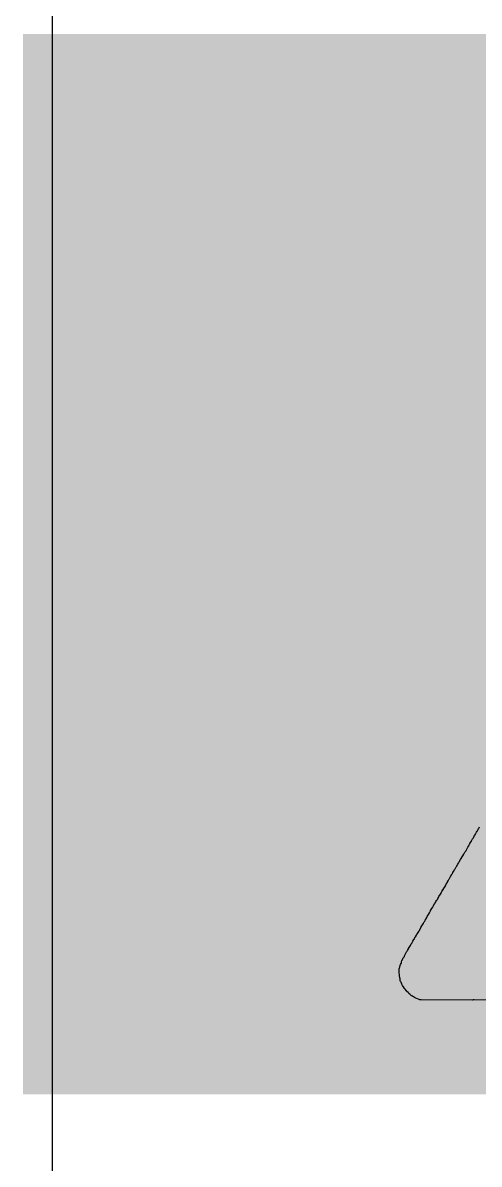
# Model space of a CAD drawing. Header units: inches. Extents: x 0 to 5379, y 0 to 5429.
# Drawn here: x 302.97 to 307.74, y 158.45 to 170.41 of the extents above; entities that cross this region are included whole.
import ezdxf

# ---------------------------------------------------------------- set-up
doc = ezdxf.new("R2010")
doc.units = ezdxf.units.IN
for name, color, linetype in [('Bottom Layer', 5, 'Continuous'), ('Bottom Solder', 6, 'Continuous'), ('Top Overlay', 2, 'Continuous')]:
    doc.layers.add(name, color=color, linetype=linetype)

msp = doc.modelspace()

# ---------------------------------------------------------------- hatches: boundary and pattern name
at = {"layer": 'Bottom Solder'}
msp.add_hatch(color=6, dxfattribs=at).paths.add_polyline_path([(302.967, 159.182), (347.218, 159.182), (347.218, 170.289), (302.967, 170.289)])

# ---------------------------------------------------------------- linework, layer by layer
at = {"layer": 'Bottom Layer'}
msp.add_line((303.276, 157.988), (303.276, 218.872), dxfattribs=at)
at = {"layer": 'Top Overlay'}
for p, q in [((307.683, 161.869), (307.687, 161.88)), ((307.687, 161.88), (307.695, 161.893)), ((307.695, 161.893), (307.699, 161.899)), ((307.699, 161.899), (307.706, 161.91)), ((307.706, 161.91), (307.715, 161.928)), ((307.715, 161.928), (307.724, 161.94)), ((307.724, 161.94), (307.725, 161.943)), ((307.725, 161.943), (307.732, 161.958)), ((307.732, 161.958), (307.738, 161.969)), ((307.738, 161.969), (307.743, 161.974)), ((307.743, 161.974), (307.748, 161.985)), ((307.603, 161.732), (307.617, 161.76)), ((307.617, 161.76), (307.624, 161.771)), ((307.624, 161.771), (307.635, 161.788)), ((307.635, 161.788), (307.639, 161.796)), ((307.639, 161.796), (307.643, 161.804)), ((307.643, 161.804), (307.647, 161.807)), ((307.647, 161.807), (307.648, 161.81)), ((307.648, 161.81), (307.66, 161.832)), ((307.66, 161.832), (307.663, 161.835)), ((307.663, 161.835), (307.665, 161.838)), ((307.665, 161.838), (307.676, 161.859)), ((307.676, 161.859), (307.683, 161.869)), ((307.536, 161.619), (307.549, 161.644)), ((307.549, 161.644), (307.557, 161.655)), ((307.557, 161.655), (307.565, 161.67)), ((307.565, 161.67), (307.573, 161.681)), ((307.573, 161.681), (307.583, 161.699)), ((307.583, 161.699), (307.594, 161.721)), ((307.594, 161.721), (307.603, 161.732)), ((307.468, 161.506), (307.476, 161.516)), ((307.476, 161.516), (307.49, 161.541)), ((307.49, 161.541), (307.493, 161.544)), ((307.493, 161.544), (307.496, 161.552)), ((307.496, 161.552), (307.505, 161.567)), ((307.505, 161.567), (307.51, 161.572)), ((307.51, 161.572), (307.511, 161.575)), ((307.511, 161.575), (307.518, 161.59)), ((307.518, 161.59), (307.519, 161.593)), ((307.519, 161.593), (307.527, 161.605)), ((307.527, 161.605), (307.536, 161.619)), ((307.4, 161.387), (307.408, 161.399)), ((307.408, 161.399), (307.41, 161.402)), ((307.41, 161.402), (307.418, 161.42)), ((307.418, 161.42), (307.423, 161.428)), ((307.423, 161.428), (307.431, 161.44)), ((307.431, 161.44), (307.433, 161.443)), ((307.433, 161.443), (307.444, 161.464)), ((307.444, 161.464), (307.457, 161.489)), ((307.457, 161.489), (307.464, 161.495)), ((307.464, 161.495), (307.468, 161.506)), ((307.333, 161.27), (307.345, 161.291)), ((307.345, 161.291), (307.351, 161.301)), ((307.351, 161.301), (307.354, 161.309)), ((307.354, 161.309), (307.362, 161.324)), ((307.362, 161.324), (307.366, 161.327)), ((307.366, 161.327), (307.367, 161.33)), ((307.367, 161.33), (307.377, 161.348)), ((307.377, 161.348), (307.38, 161.351)), ((307.38, 161.351), (307.39, 161.369)), ((307.39, 161.369), (307.394, 161.373)), ((307.394, 161.373), (307.398, 161.384)), ((307.398, 161.384), (307.4, 161.387)), ((307.264, 161.154), (307.278, 161.178)), ((307.278, 161.178), (307.288, 161.194)), ((307.288, 161.194), (307.292, 161.203)), ((307.292, 161.203), (307.296, 161.213)), ((307.296, 161.213), (307.299, 161.216)), ((307.299, 161.216), (307.3, 161.219)), ((307.3, 161.219), (307.307, 161.226)), ((307.307, 161.226), (307.311, 161.236)), ((307.311, 161.236), (307.318, 161.244)), ((307.318, 161.244), (307.32, 161.247)), ((307.32, 161.247), (307.323, 161.255)), ((307.323, 161.255), (307.33, 161.266)), ((307.33, 161.266), (307.333, 161.27)), ((307.196, 161.036), (307.2, 161.047)), ((307.2, 161.047), (307.213, 161.066)), ((307.213, 161.066), (307.224, 161.085)), ((307.224, 161.085), (307.233, 161.106)), ((307.233, 161.106), (307.235, 161.11)), ((307.235, 161.11), (307.243, 161.118)), ((307.243, 161.118), (307.253, 161.136)), ((307.253, 161.136), (307.26, 161.142)), ((307.26, 161.142), (307.264, 161.154)), ((307.116, 160.897), (307.129, 160.922)), ((307.129, 160.922), (307.135, 160.931)), ((307.135, 160.931), (307.145, 160.949)), ((307.145, 160.949), (307.157, 160.971)), ((307.157, 160.971), (307.16, 160.974)), ((307.16, 160.974), (307.162, 160.977)), ((307.162, 160.977), (307.168, 160.989)), ((307.168, 160.989), (307.173, 160.994)), ((307.173, 160.994), (307.175, 160.997)), ((307.175, 160.997), (307.178, 161.005)), ((307.178, 161.005), (307.179, 161.012)), ((307.179, 161.012), (307.184, 161.02)), ((307.184, 161.02), (307.188, 161.023)), ((307.188, 161.023), (307.189, 161.026)), ((307.189, 161.026), (307.196, 161.036)), ((307.05, 160.789), (307.06, 160.807)), ((307.06, 160.807), (307.067, 160.814)), ((307.067, 160.814), (307.068, 160.817)), ((307.068, 160.817), (307.075, 160.832)), ((307.075, 160.832), (307.077, 160.835)), ((307.077, 160.835), (307.088, 160.851)), ((307.088, 160.851), (307.09, 160.858)), ((307.09, 160.858), (307.099, 160.868)), ((307.099, 160.868), (307.104, 160.879)), ((307.104, 160.879), (307.111, 160.891)), ((307.111, 160.891), (307.114, 160.894)), ((307.114, 160.894), (307.116, 160.897)), ((306.985, 160.677), (306.99, 160.682)), ((306.99, 160.682), (306.993, 160.69)), ((306.993, 160.69), (307.003, 160.708)), ((307.003, 160.708), (307.006, 160.711)), ((307.006, 160.711), (307.018, 160.732)), ((307.018, 160.732), (307.026, 160.744)), ((307.026, 160.744), (307.032, 160.76)), ((307.032, 160.76), (307.034, 160.763)), ((307.034, 160.763), (307.041, 160.772)), ((307.041, 160.772), (307.044, 160.775)), ((307.044, 160.775), (307.05, 160.789)), ((306.926, 160.554), (306.93, 160.566)), ((306.93, 160.566), (306.931, 160.572)), ((306.931, 160.572), (306.934, 160.584)), ((306.934, 160.584), (306.94, 160.594)), ((306.94, 160.594), (306.943, 160.597)), ((306.943, 160.597), (306.949, 160.613)), ((306.949, 160.613), (306.961, 160.629)), ((306.961, 160.629), (306.962, 160.636)), ((306.962, 160.636), (306.974, 160.654)), ((306.974, 160.654), (306.977, 160.662)), ((306.977, 160.662), (306.985, 160.677)), ((306.905, 160.474), (306.907, 160.499)), ((306.907, 160.463), (306.905, 160.474)), ((306.907, 160.499), (306.91, 160.507)), ((306.911, 160.429), (306.907, 160.463)), ((306.91, 160.507), (306.912, 160.517)), ((306.912, 160.517), (306.916, 160.534)), ((306.916, 160.534), (306.92, 160.544)), ((306.92, 160.544), (306.926, 160.554)), ((306.914, 160.403), (306.911, 160.429)), ((306.916, 160.393), (306.914, 160.403)), ((306.918, 160.376), (306.916, 160.393)), ((306.921, 160.365), (306.918, 160.376)), ((306.927, 160.359), (306.921, 160.365)), ((306.934, 160.338), (306.927, 160.359)), ((306.943, 160.325), (306.934, 160.338)), ((306.949, 160.314), (306.943, 160.325)), ((306.951, 160.311), (306.949, 160.314)), ((306.953, 160.308), (306.951, 160.311)), ((306.964, 160.293), (306.953, 160.308)), ((306.965, 160.289), (306.964, 160.293)), ((306.971, 160.284), (306.965, 160.289)), ((306.982, 160.268), (306.971, 160.284)), ((306.983, 160.265), (306.982, 160.268)), ((306.986, 160.262), (306.983, 160.265)), ((307.001, 160.251), (306.986, 160.262)), ((307.008, 160.242), (307.001, 160.251)), ((307.01, 160.239), (307.008, 160.242)), ((307.013, 160.235), (307.01, 160.239)), ((307.022, 160.228), (307.013, 160.235)), ((307.037, 160.217), (307.022, 160.228)), ((307.04, 160.215), (307.037, 160.217)), ((307.051, 160.207), (307.04, 160.215)), ((307.055, 160.205), (307.051, 160.207)), ((307.067, 160.198), (307.055, 160.205)), ((307.08, 160.19), (307.067, 160.198)), ((307.099, 160.185), (307.08, 160.19)), ((307.117, 160.177), (307.099, 160.185)), ((307.124, 160.175), (307.117, 160.177)), ((307.137, 160.173), (307.124, 160.175)), ((307.675, 160.171), (307.137, 160.173)), ((307.68, 160.173), (307.675, 160.171)), ((307.691, 160.172), (307.68, 160.173)), ((308.196, 160.17), (307.691, 160.172))]:
    msp.add_line(p, q, dxfattribs=at)

doc.saveas('drawing.dxf')
